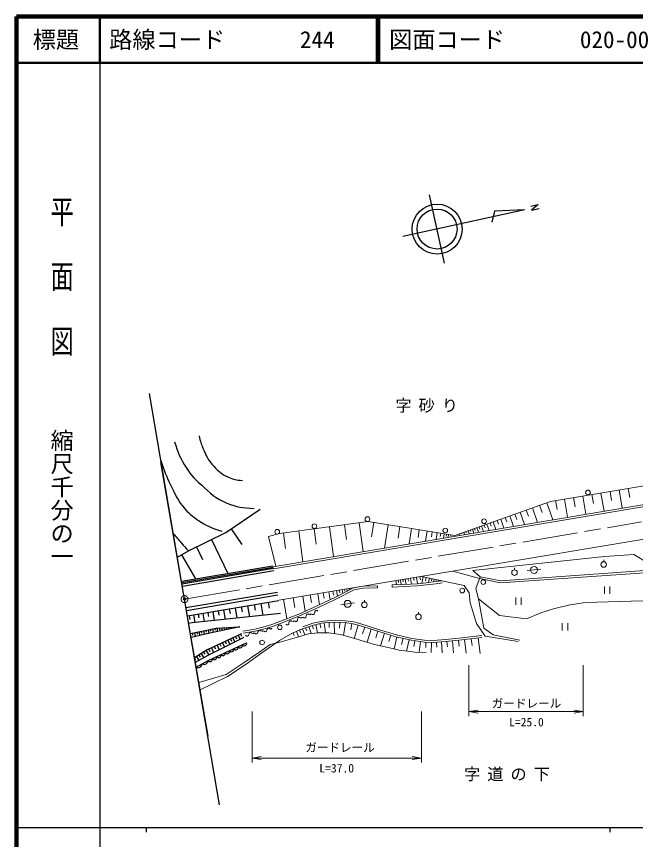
# Model space of a CAD drawing. Units: millimetres, scale not verified. Extents: x 40000 to 680000, y 20000 to 380000.
# Drawn here: x 40000 to 173528, y 202409 to 380000 of the extents above; entities that cross this region are included whole.
import ezdxf
from ezdxf.enums import TextEntityAlignment as Align

# ---------------------------------------------------------------- set-up
doc = ezdxf.new("R2010")
doc.units = ezdxf.units.MM
doc.header["$LTSCALE"] = 1000
doc.header["$PDMODE"] = 32
doc.header["$PDSIZE"] = 500
doc.linetypes.add('CHAIN', pattern=[18.5, 12, -1.5, 3.5, -1.5])
for name, color, linetype, lineweight in [('M-BGD', 7, 'Continuous', 25), ('M-BMK', 2, 'CHAIN', 13), ('M-BMK-HTXT', 7, 'Continuous', 13), ('M-BMK-OTRS', 5, 'Continuous', 25), ('M-BMK-SRVR', 3, 'Continuous', 25), ('M-STR-HTXT', 7, 'Continuous', 13), ('M-STR-STRC', 7, 'Continuous', 25), ('M-TTL', 2, 'Continuous', 140), ('M-TTL-BAND', 7, 'Continuous', 25), ('M-TTL-LINE', 7, 'Continuous', 50), ('M-WORK', 1, 'Continuous', 13)]:
    doc.layers.add(name, color=color, linetype=linetype, lineweight=lineweight)
doc.layers.add('M-OTRS', color=6, linetype='Continuous')
doc.layers.add('M-TTL-TXT', color=7, linetype='Continuous')
doc.styles.add('@ＭＳ ゴシック', font='')
doc.styles.add('ＭＳ ゴシック', font='')
doc.styles.get('@ＭＳ ゴシック').set_extended_font_data('@MS Gothic')
doc.styles.get('ＭＳ ゴシック').set_extended_font_data('MS Gothic')

# ---------------------------------------------------------------- blocks, each defined once
blk = doc.blocks.new('open_arrow')
at = {"color": 0, "linetype": 'Continuous', "lineweight": -2}
blk.add_lwpolyline([(7.5, 1.25), (0, 0), (7.5, -1.25)], dxfattribs=at)

msp = doc.modelspace()

# ---------------------------------------------------------------- linework, layer by layer
at = {"layer": 'M-BGD'}
for p, q in [((86308, 269420), (88595, 266082)), ((82045, 267118), (85582, 259840)), ((78801, 265541), (80115, 262837)), ((75614, 263854), (78636, 258655)), ((75591, 258136), (95300, 261497)), ((75641, 257840), (95351, 261201)), ((95408, 260868), (75700, 257493)), ((76665, 251822), (96380, 255176)), ((76864, 250650), (96579, 254004)), ((85897, 252187), (86074, 251148)), ((87144, 252399), (87524, 250162)), ((88486, 252627), (88676, 251509)), ((89828, 252856), (90238, 250447)), ((91273, 253102), (91478, 251897)), ((92719, 253347), (93160, 250753)), ((94275, 253612), (94496, 252315)), ((77231, 250713), (77367, 249915)), ((78189, 250876), (78472, 249212)), ((79187, 251045), (79329, 250214)), ((80185, 251215), (80490, 249424)), ((81260, 251398), (81413, 250502)), ((82335, 251581), (82664, 249652)), ((83493, 251778), (83657, 250813)), ((84651, 251975), (85004, 249897)), ((77889, 246915), (77974, 246508)), ((78379, 247016), (78544, 246222)), ((78869, 247118), (78951, 246721)), ((79358, 247219), (79519, 246445)), ((79848, 247321), (79928, 246934)), ((80337, 247423), (80494, 246668)), ((80827, 247524), (80905, 247147)), ((81316, 247626), (81469, 246890)), ((81806, 247728), (81882, 247360)), ((82295, 247829), (82447, 247100)), ((82785, 247931), (82861, 247566)), ((83279, 247999), (83323, 247283)), ((83778, 248030), (83800, 247672)), ((84277, 248061), (84312, 247490)), ((84776, 248091), (84794, 247806)), ((85275, 248122), (85301, 247697)), ((85774, 248152), (85787, 247940)), ((86273, 248183), (86290, 247904)), ((86772, 248214), (86781, 248074)), ((87271, 248244), (87280, 248111)), ((87771, 248275), (87775, 248208)), ((84998, 245141), (85225, 244664)), ((85571, 245414), (86016, 244477)), ((86133, 245680), (86355, 245212)), ((86695, 245947), (87131, 245029)), ((87246, 246208), (87464, 245749)), ((87796, 246470), (88224, 245570)), ((88336, 246726), (88550, 246276)), ((81471, 243467), (81705, 242974)), ((82062, 243748), (82534, 242754)), ((82659, 244031), (82895, 243534)), ((83255, 244314), (83718, 243340)), ((83840, 244592), (84071, 244105)), ((84425, 244869), (84878, 243914)), ((78815, 241871), (79340, 241020)), ((79326, 242186), (79588, 241761)), ((79836, 242501), (80381, 241618)), ((80366, 242828), (80639, 242387)), ((80896, 243156), (81469, 242227)), ((78442, 241376), (78577, 241158))]:
    msp.add_line(p, q, dxfattribs=at)
for points in [[(74708, 263327), (77074, 264702), (85151, 268627), (92568, 273708)], [(96969, 251153), (77868, 249148), (77138, 249041)], [(77513, 246836), (83046, 247985), (88181, 248300), (81736, 246952), (77652, 246019)], [(88530, 246818), (81166, 243323), (78401, 241615)], [(89029, 245968), (81267, 242127), (78577, 240582)], [(78744, 239599), (81360, 241005), (89649, 244832)]]:
    msp.add_lwpolyline(points, dxfattribs=at)
for centre, radius, start, end in [((86375, 243454), 522, 218.26441, 11.30038), ((87296, 243879), 522, 218.26441, 11.30038), ((88217, 244305), 522, 218.26441, 11.30038), ((89138, 244730), 522, 218.26441, 11.30038), ((82690, 241753), 522, 218.26441, 11.30038), ((83611, 242178), 522, 218.26441, 11.30038), ((84532, 242604), 522, 218.26441, 11.30038), ((85453, 243029), 522, 218.26441, 11.30038), ((79167, 240381), 889, 241.63676, 354.90207), ((80474, 241084), 889, 241.63676, 354.90207), ((81769, 241328), 522, 218.26441, 11.30038)]:
    msp.add_arc(centre, radius, start, end, dxfattribs=at)
for points, knots in [([(79388, 289480), (79681, 288272), (79822, 287871), (80219, 286882), (80883, 285227), (81336, 284265), (82546, 282956), (83597, 281820), (84302, 281198), (85727, 280595), (86836, 280126), (87391, 280015), (88721, 279860)], [0, 0, 0, 0, 1, 1, 1, 2, 2, 2, 3, 3, 3, 4, 4, 4, 4]), ([(74117, 288186), (74828, 285940), (75119, 285096), (76176, 283327), (77330, 281397), (78225, 280443), (79879, 278920), (81815, 277137), (82936, 276017), (85369, 275015), (87555, 274115), (88689, 273991), (91300, 273805)], [0, 0, 0, 0, 1, 1, 1, 2, 2, 2, 3, 3, 3, 4, 4, 4, 4]), ([(71174, 284097), (71176, 284091), (71179, 284084), (71181, 284077), (71877, 282049), (72256, 280897), (73199, 278972), (74248, 276832), (74773, 275534), (76349, 273747), (77510, 272431), (78333, 271826), (79817, 270890), (81428, 269874), (82202, 269627), (84276, 268915)], [0, 0, 0, 0, 1, 1, 1, 2, 2, 2, 3, 3, 3, 4, 4, 4, 5, 5, 5, 5]), ([(73835, 268459), (74376, 267782), (74913, 267175), (75629, 266342), (76186, 265695), (76368, 265480), (77074, 264702)], [0, 0, 0, 0, 1, 1, 1, 2, 2, 2, 2])]:
    msp.add_open_spline(points, degree=3, knots=knots, dxfattribs=at)
at = {"layer": 'M-BMK'}
msp.add_line((76246, 254287), (174851, 270929), dxfattribs=at)
msp.add_circle((76246, 254287), 750, dxfattribs=at)
msp.add_circle((76246, 254287), 750, dxfattribs=at)
at = {"layer": 'M-BMK-OTRS'}
for p, q in [((76246, 254287), (68698, 298650)), ((76246, 254287), (71119, 283846)), ((83793, 209924), (76246, 254287)), ((81372, 224728), (76246, 254287))]:
    msp.add_line(p, q, dxfattribs=at)
at = {"layer": 'M-BMK-SRVR'}
for p, q in [((132339, 326764), (129099, 341495)), ((150927, 339055), (152551, 339413)), ((152551, 339413), (151107, 338212)), ((149659, 338295), (123354, 332510)), ((143114, 337959), (142525, 335623)), ((149659, 338295), (143114, 337959)), ((151107, 338212), (152736, 338579))]:
    msp.add_line(p, q, dxfattribs=at)
for radius in [5387, 4309]:
    msp.add_circle((130719, 334130), radius, dxfattribs=at)
at = {"layer": 'M-OTRS'}
msp.add_point((76246, 254287), dxfattribs=at)
at = {"layer": 'M-STR-HTXT'}
for p, q in [((137575, 240000), (137575, 229000)), ((162259, 240000), (162259, 229000)), ((90811, 230000), (90811, 219000)), ((127330, 230000), (127330, 219000)), ((137575, 230000), (162259, 230000)), ((90811, 220000), (127330, 220000))]:
    msp.add_line(p, q, dxfattribs=at)
at = {"layer": 'M-STR-STRC'}
for p, q in [((95488, 260409), (75789, 256971)), ((76556, 252462), (96271, 255816))]:
    msp.add_line(p, q, dxfattribs=at)
at = {"layer": 'M-TTL'}
for p, q in [((40000, 380000), (40000, 20000)), ((680000, 380000), (40000, 380000))]:
    msp.add_line(p, q, dxfattribs=at)
at = {"layer": 'M-TTL-BAND'}
for p, q in [((58000, 370000), (58000, 20000)), ((40000, 205000), (579000, 205000)), ((68000, 205000), (68000, 204000)), ((168000, 205000), (168000, 204000))]:
    msp.add_line(p, q, dxfattribs=at)
at = {"layer": 'M-TTL-LINE'}
for p, q in [((58000, 380000), (58000, 370000)), ((117750, 380000), (117750, 370000)), ((118250, 380000), (118250, 370000)), ((40000, 370000), (680000, 370000))]:
    msp.add_line(p, q, dxfattribs=at)
at = {"layer": 'M-WORK'}
for p, q in [((155208, 275361), (203125, 283359)), ((166073, 277175), (166728, 273251)), ((168035, 277502), (168362, 275540)), ((169997, 277830), (170651, 273910)), ((171957, 278157), (172284, 276197)), ((134583, 268024), (155208, 275361)), ((156290, 275542), (156611, 273619)), ((158214, 275863), (158870, 271932)), ((160179, 276191), (160507, 274225)), ((162145, 276519), (162801, 272591)), ((164109, 276847), (164437, 274883)), ((95340, 261265), (175873, 274786)), ((95415, 260822), (175948, 274343)), ((149958, 273494), (150429, 272168)), ((151284, 273965), (152394, 270844)), ((152844, 274520), (153399, 272960)), ((154405, 275076), (155712, 271401)), ((145424, 271881), (145764, 270924)), ((146380, 272221), (147181, 269969)), ((147506, 272622), (147907, 271496)), ((148632, 273022), (149575, 270371)), ((96766, 268411), (115842, 271038)), ((110733, 270335), (111176, 267118)), ((113950, 270778), (114810, 264534)), ((115842, 271038), (134583, 268024)), ((117068, 270841), (116568, 267730)), ((120179, 270341), (119368, 265299)), ((140290, 270055), (140707, 268882)), ((140876, 270263), (141084, 269677)), ((141462, 270472), (141953, 269091)), ((142152, 270717), (142398, 270027)), ((142842, 270963), (143421, 269338)), ((143655, 271252), (143944, 270439)), ((144467, 271541), (145148, 269628)), ((94359, 267814), (96766, 268411)), ((97598, 268526), (98051, 265237)), ((100888, 268979), (101800, 262350)), ((104202, 269435), (104659, 266121)), ((107517, 269892), (108403, 263458)), ((122700, 269936), (122295, 267415)), ((125221, 269530), (124684, 266192)), ((126890, 269262), (126621, 267593)), ((128559, 268993), (128203, 266783)), ((129664, 268816), (129486, 267710)), ((130769, 268638), (130534, 267174)), ((131501, 268520), (131384, 267788)), ((132233, 268402), (132077, 267433)), ((132727, 268323), (132649, 267838)), ((133220, 268244), (133118, 267608)), ((133714, 268164), (133663, 267846)), ((135525, 268360), (135642, 268032)), ((135996, 268527), (136055, 268363)), ((136467, 268695), (136643, 268200)), ((136938, 268862), (137026, 268615)), ((137409, 269030), (137645, 268368)), ((137881, 269198), (137998, 268867)), ((138352, 269365), (138646, 268536)), ((138823, 269533), (138970, 269118)), ((139294, 269700), (139648, 268704)), ((139792, 269877), (139969, 269379)), ((94359, 267814), (95960, 261369)), ((96574, 254038), (180377, 268087)), ((138415, 260464), (166807, 263497)), ((166807, 263497), (173140, 263884)), ((173140, 263884), (176267, 262016)), ((166661, 262343), (166661, 262743)), ((139877, 258758), (134114, 260331)), ((139995, 259088), (138415, 260464)), ((144416, 257790), (178354, 260159)), ((177846, 260609), (144451, 258236)), ((147430, 260600), (147430, 261000)), ((151636, 260580), (150141, 260461)), ((151636, 260580), (153129, 260719)), ((121840, 258273), (121991, 257368)), ((122333, 258356), (122409, 257904)), ((122826, 258439), (122999, 257405)), ((123343, 258525), (123429, 258009)), ((123582, 257427), (126413, 257599)), ((123859, 258612), (124053, 257455)), ((124438, 258709), (124535, 258131)), ((125016, 258806), (125230, 257527)), ((125655, 258913), (125763, 258274)), ((126295, 259020), (126531, 257612)), ((126413, 257599), (128398, 257818)), ((126999, 259138), (127117, 258434)), ((127330, 259194), (136592, 257208)), ((127700, 259114), (127399, 257709)), ((128403, 258964), (128252, 258261)), ((128398, 257818), (130400, 258052)), ((128449, 257370), (130460, 257606)), ((129105, 258813), (128905, 257878)), ((129594, 258708), (129494, 258241)), ((130083, 258603), (129956, 258013)), ((130400, 258052), (131745, 258255)), ((130460, 257606), (131812, 257810)), ((130572, 258499), (130509, 258204)), ((131061, 258394), (131010, 258156)), ((131550, 258289), (131524, 258170)), ((139109, 256598), (139995, 259088)), ((139877, 258758), (144416, 257790)), ((144451, 258236), (139995, 259088)), ((107353, 255845), (107639, 254142)), ((108205, 255987), (108347, 255136)), ((108697, 254643), (112702, 256741)), ((108898, 254241), (112847, 256309)), ((109056, 256130), (109256, 254936)), ((109653, 256230), (109753, 255633)), ((110250, 256330), (110384, 255527)), ((110743, 256413), (110810, 256012)), ((111236, 256496), (111316, 256016)), ((111729, 256578), (111769, 256338)), ((112222, 256661), (112248, 256504)), ((112702, 256741), (114753, 257085)), ((112847, 256309), (114794, 256636)), ((114753, 257085), (117844, 257145)), ((114794, 256636), (117853, 256695)), ((117844, 257145), (117853, 256695)), ((121018, 257333), (123582, 257427)), ((121018, 257333), (121035, 256883)), ((121035, 256883), (123604, 256977)), ((123604, 256977), (126451, 257150)), ((126451, 257150), (128449, 257370)), ((136592, 257208), (137671, 255644)), ((139625, 254346), (139109, 256598)), ((166800, 257020), (166800, 255420)), ((168000, 255420), (168000, 257020)), ((97619, 254213), (98315, 250066)), ((99693, 254560), (100040, 252487)), ((101766, 254908), (102305, 251697)), ((103372, 255177), (103641, 253572)), ((104977, 255446), (105376, 253070)), ((105132, 252955), (108697, 254643)), ((105319, 252546), (108898, 254241)), ((106165, 255646), (106364, 254458)), ((115046, 253651), (115046, 254051)), ((137671, 255644), (137827, 253471)), ((140798, 248045), (139625, 254346)), ((144177, 250773), (139625, 254346)), ((147685, 254644), (147685, 253044)), ((148885, 253044), (148885, 254644)), ((182631, 254159), (165192, 253635)), ((100879, 251063), (105132, 252955)), ((101054, 250648), (105319, 252546)), ((111432, 253262), (109946, 253060)), ((111432, 253262), (112911, 253514)), ((137827, 253471), (139250, 249030)), ((155811, 252204), (153090, 251336)), ((159071, 253002), (155811, 252204)), ((162237, 253471), (159071, 253002)), ((165192, 253635), (162237, 253471)), ((97892, 249859), (100879, 251063)), ((98055, 249439), (101054, 250648)), ((126726, 251048), (126726, 251448)), ((150041, 249999), (144177, 250773)), ((151237, 250562), (150041, 249999)), ((153090, 251336), (151237, 250562)), ((93107, 248217), (95046, 248795)), ((95046, 248795), (97892, 249859)), ((95190, 248369), (98055, 249439)), ((101762, 248332), (103950, 249070)), ((101890, 247953), (104057, 248684)), ((103950, 249070), (105756, 249470)), ((104057, 248684), (105824, 249075)), ((104563, 248796), (104961, 246999)), ((105462, 248995), (105661, 248096)), ((105756, 249470), (107026, 249630)), ((105824, 249075), (107059, 249231)), ((106369, 249144), (106638, 247016)), ((107026, 249630), (108906, 249710)), ((107059, 249231), (108904, 249310)), ((107436, 249247), (107481, 248176)), ((108507, 249293), (108611, 246844)), ((108904, 249310), (110859, 249216)), ((108906, 249710), (110896, 249614)), ((109732, 249270), (109673, 248046)), ((110955, 249202), (110573, 246456)), ((110859, 249216), (112657, 248966)), ((110896, 249614), (112738, 249358)), ((112328, 249011), (112137, 247638)), ((112657, 248966), (113955, 248606)), ((112738, 249358), (114069, 248989)), ((113673, 248684), (112871, 245791)), ((114069, 248989), (118294, 247651)), ((139250, 249030), (141079, 246309)), ((157697, 249104), (157697, 247504)), ((158897, 247504), (158897, 249104)), ((88854, 247404), (91403, 247826)), ((88920, 246959), (91490, 247384)), ((91403, 247826), (93107, 248217)), ((91490, 247384), (93222, 247782)), ((93222, 247782), (95190, 248369)), ((99099, 246710), (100764, 247531)), ((99673, 246993), (99932, 246438)), ((100380, 247342), (100833, 246135)), ((100764, 247531), (101890, 247953)), ((101032, 247631), (101253, 246978)), ((101701, 247882), (102202, 246546)), ((102374, 248116), (102602, 247440)), ((103001, 246786), (105018, 247005)), ((103050, 248344), (103556, 246846)), ((103799, 248597), (104052, 247848)), ((105018, 247005), (107395, 247021)), ((107395, 247021), (109865, 246661)), ((113955, 248606), (118177, 247269)), ((115107, 248241), (114654, 246810)), ((116538, 247788), (115647, 244973)), ((117946, 247343), (117500, 245935)), ((118177, 247269), (121859, 246167)), ((118294, 247651), (121960, 246554)), ((119359, 246915), (118549, 244208)), ((142846, 246544), (140798, 248045)), ((92954, 242723), (96707, 245373)), ((96707, 245373), (99099, 246710)), ((97106, 245066), (100139, 245926)), ((100139, 245926), (103001, 246786)), ((109865, 246661), (113188, 245700)), ((113188, 245700), (116917, 244597)), ((120713, 246510), (120307, 245156)), ((122070, 246119), (121483, 243514)), ((121859, 246167), (125229, 245408)), ((121960, 246554), (125302, 245802)), ((123373, 245826), (123079, 244523)), ((124675, 245533), (124118, 243056)), ((125229, 245408), (127996, 245002)), ((125302, 245802), (128032, 245401)), ((125923, 245306), (125739, 244051)), ((127179, 245122), (126841, 242821)), ((128032, 245401), (129880, 245340)), ((129880, 245340), (132528, 245541)), ((129888, 244939), (132562, 245142)), ((132528, 245541), (135442, 245822)), ((132562, 245142), (135486, 245424)), ((132850, 245170), (132963, 243995)), ((134026, 245283), (134277, 242670)), ((135332, 245409), (135458, 244103)), ((135442, 245822), (140346, 246431)), ((135486, 245424), (140396, 246034)), ((136635, 245567), (137002, 242614)), ((138111, 245750), (138295, 244274)), ((139588, 245933), (140007, 242553)), ((141079, 246309), (148209, 245152)), ((148553, 245434), (142846, 246544)), ((92245, 242739), (94714, 244456)), ((94714, 244456), (97106, 245066)), ((116917, 244597), (120459, 243753)), ((120459, 243753), (122569, 243260)), ((127996, 245002), (129888, 244939)), ((128333, 244991), (128294, 243828)), ((129495, 244952), (129423, 242770)), ((130585, 244992), (130667, 243904)), ((131673, 245075), (131852, 242720)), ((88914, 240488), (92245, 242739)), ((89553, 240284), (92954, 242723)), ((122569, 243260), (124352, 243026)), ((124352, 243026), (125923, 242838)), ((125923, 242838), (128386, 242791)), ((85209, 238049), (88914, 240488)), ((85519, 237563), (89553, 240284)), ((79371, 236266), (85209, 238049)), ((79645, 234689), (85519, 237563))]:
    msp.add_line(p, q, dxfattribs=at)
for centre, radius in [((163271, 277295), 500), ((115705, 271547), 500), ((104264, 270001), 500), ((140872, 271080), 500), ((96242, 268828), 500), ((132499, 269086), 500), ((151636, 260580), 750), ((166661, 261743), 600), ((147430, 260000), 600), ((140693, 257962), 500), ((136143, 256132), 500), ((111432, 253262), 750), ((115046, 253051), 600), ((103412, 251018), 50), ((126726, 250448), 600), ((96813, 248193), 500), ((99704, 249520), 50), ((101558, 250269), 50), ((91125, 246915), 50), ((93067, 247395), 50), ((95008, 247875), 50), ((92978, 244921), 500)]:
    msp.add_circle(centre, radius, dxfattribs=at)
for centre, start, end in [((102106, 250581), 214.68108, 9.32031), ((102864, 250706), 34.68108, 189.32031), ((103960, 251331), 214.68108, 9.32031), ((104719, 251455), 34.68108, 189.32031), ((98397, 249083), 214.68108, 9.32031), ((99156, 249207), 34.68108, 189.32031), ((100251, 249832), 214.68108, 9.32031), ((101010, 249957), 34.68108, 189.32031), ((90539, 246683), 26.56037, 181.1996), ((91712, 247147), 206.56037, 1.1996), ((92480, 247163), 26.56037, 181.1996), ((93653, 247627), 206.56037, 1.1996), ((94422, 247643), 26.56037, 181.1996), ((89770, 246667), 206.56037, 1.1996)]:
    msp.add_arc(centre, 384, start, end, dxfattribs=at)

# ---------------------------------------------------------------- block references
at = {"layer": 'M-STR-HTXT', "xscale": 267, "yscale": 267}
for p in [(137575, 230000), (90811, 220000)]:
    msp.add_blockref('open_arrow', p, dxfattribs=at)
at = {"layer": 'M-STR-HTXT', "xscale": 267, "yscale": 267, "rotation": 180}
for p in [(162259, 230000), (127330, 220000)]:
    msp.add_blockref('open_arrow', p, dxfattribs=at)

# ---------------------------------------------------------------- texts
at = {"layer": 'M-BMK-HTXT', "char_height": 2566, "attachment_point": 5, "style": 'ＭＳ ゴシック'}
for s, insert in [('\\T1.43;字砂り', (129230, 295914)), ('\\T1.43;字道の下', (146551, 216389))]:
    msp.add_mtext(s, dxfattribs=dict(at, insert=insert))
at = {"layer": 'M-STR-HTXT', "style": 'ＭＳ ゴシック'}
for p in [(150003, 231773), (109796, 222244)]:
    msp.add_text('ガードレール', height=1833, dxfattribs=at).set_placement(p, align=Align.MIDDLE_CENTER)
for s, p in [('L=25.0', (150003, 226285)), ('L=37.0', (109070, 216333))]:
    msp.add_text(s, height=1833, dxfattribs=at).set_placement(p, align=Align.BOTTOM_CENTER)
at = {"layer": 'M-TTL-BAND', "style": '@ＭＳ ゴシック', "width": 1.4}
msp.add_text('平  面  図', height=3666, rotation=270, dxfattribs=at).set_placement((49777, 306475), align=Align.MIDDLE_RIGHT)
at = {"layer": 'M-TTL-BAND', "style": '@ＭＳ ゴシック'}
msp.add_text('縮尺千分の一', height=3666, rotation=270, dxfattribs=at).set_placement((49777, 261030), align=Align.MIDDLE_RIGHT)
at = {"layer": 'M-TTL-TXT', "style": 'ＭＳ ゴシック'}
msp.add_text('標題', height=3666, dxfattribs=at).set_placement((48500, 375000), align=Align.MIDDLE_CENTER)
for s, p in [('路線コード', (60000, 375000)), ('244', (101142, 375000)), ('図面コード', (120380, 375000)), ('020-00', (161521, 375000))]:
    msp.add_text(s, height=3666, dxfattribs=at).set_placement(p, align=Align.MIDDLE_LEFT)

doc.saveas('drawing.dxf')
